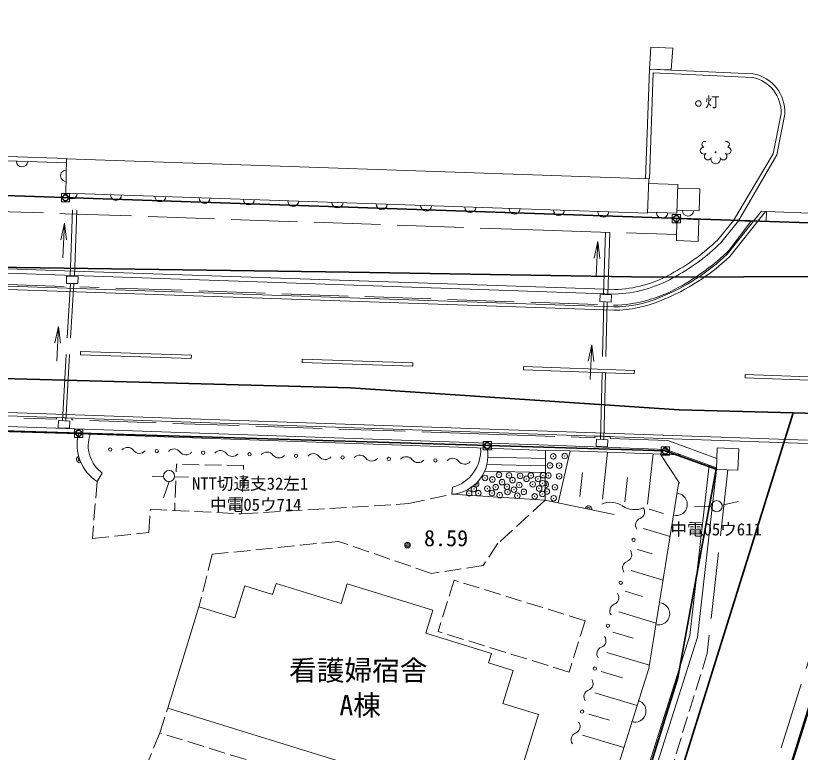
# Model space of a CAD drawing. Units: millimetres on the paper. Extents: x -427 to 422, y -327 to 297.
# Drawn here: x 305 to 375.8, y 19.5 to 85.9 of the extents above; entities that cross this region are included whole.
import ezdxf
from ezdxf.enums import TextEntityAlignment as Align

# ---------------------------------------------------------------- set-up
doc = ezdxf.new("R2010")
doc.units = ezdxf.units.MM
doc.header["$PDMODE"] = 32
doc.header["$PDSIZE"] = 0.5
doc.linetypes.add('DASHED', pattern=[7.5, 6, -1.5])
doc.linetypes.add('USER1', pattern=[2, 1.5, -0.5])
doc.layers.add('0-6_S-SUV-HTXT', color=7, linetype='Continuous', lineweight=35)
doc.layers.add('0-8_S-SUV', color=33, linetype='Continuous', lineweight=13)
doc.styles.add('ＭＳ ゴシック', font='')
doc.styles.get('ＭＳ ゴシック').set_extended_font_data('MS Gothic')

msp = doc.modelspace()

# ---------------------------------------------------------------- linework, layer by layer
at = {"layer": '0-6_S-SUV-HTXT'}
msp.add_line((343.51, -51.435), (375.193, 50.093), dxfattribs=at)
for points in [[(140.536, 97.145), (196.495, 77.924), (199.488, 76.957), (203.334, 75.853), (207.22, 74.896), (211.138, 74.085), (215.087, 73.422), (219.054, 72.909), (223.041, 72.547), (227.037, 72.335), (400.5, 66.433)], [(400.5, 62.148), (395.63, 62.474), (362.447, 62.352), (335.105, 62.783), (305.091, 63.211), (297.935, 63.454), (296.127, 63.512), (291.743, 63.663), (220.056, 66.091), (209.881, 67.252), (208.037, 67.464), (207.348, 67.542), (199.282, 70.934), (167.474, 84.365)], [(340.576, -51.435), (364.795, 26.174), (368.245, 45.002), (363.636, 46.672), (214.122, 51.185), (205.251, 52.588), (200.721, 54.438), (168.589, 67.561), (170.135, 72.425), (159.828, 76.757)], [(209.881, 67.252), (207.761, 59.894), (217.847, 58.307), (245.333, 57.381), (261.037, 59.983), (261.425, 58.504), (245.106, 55.873), (275.042, 53.967), (299.455, 53.308), (302.867, 53.216), (304.945, 53.16), (335.238, 52.343), (364.907, 50.37), (375.193, 50.093), (384.816, 49.834), (388.612, 49.732), (400.5, 51.107)], [(383.039, 44.139), (362.835, -20.605), (364.714, -22.644)]]:
    msp.add_lwpolyline(points, dxfattribs=at)
at = {"layer": '0-8_S-SUV'}
for p, q in [((362.231, 81.126), (362.359, 83.097)), ((362.359, 83.097), (364.328, 83.014)), ((364.199, 81.043), (364.328, 83.014)), ((361.876, 71.227), (362.231, 81.126)), ((362.216, 71.215), (362.558, 80.771)), ((362.231, 81.126), (364.199, 81.043)), ((371.552, 80.703), (362.231, 81.126)), ((371.514, 80.364), (362.558, 80.771)), ((373.397, 73.479), (374.1, 77.101)), ((373.726, 73.389), (374.439, 77.059)), ((309.589, 73.048), (300.812, 73.351)), ((309.535, 69.934), (309.589, 73.048)), ((362.154, 71.217), (309.589, 73.034)), ((373.397, 73.479), (369.822, 67.466)), ((370.25, 67.421), (373.726, 73.389)), ((309.582, 72.648), (300.869, 72.949)), ((362.047, 68.119), (362.154, 71.217)), ((364.779, 70.714), (362.14, 70.805)), ((364.69, 68.116), (364.779, 70.714)), ((366.783, 70.316), (364.768, 70.385)), ((366.714, 68.317), (366.783, 70.316)), ((301.312, 69.796), (309.525, 69.51)), ((309.525, 69.51), (352.708, 68.019)), ((362.047, 68.119), (309.535, 69.934)), ((352.708, 68.019), (364.703, 67.635)), ((364.69, 68.116), (362.05, 68.207)), ((366.714, 68.317), (364.699, 68.386)), ((369.251, 64.411), (372.331, 68.297)), ((369.473, 64.209), (372.702, 68.283)), ((372.702, 68.283), (372.331, 68.297)), ((372.787, 68.28), (372.753, 67.38)), ((372.787, 68.28), (386.853, 67.741)), ((364.703, 67.635), (364.672, 65.656)), ((364.703, 67.635), (366.693, 67.529)), ((366.62, 65.568), (366.693, 67.529)), ((366.708, 67.573), (369.822, 67.466)), ((368.383, 65.721), (369.822, 67.466)), ((368.68, 65.452), (370.25, 67.421)), ((369.433, 64.791), (371.373, 67.363)), ((369.822, 67.466), (370.25, 67.421)), ((370.25, 67.421), (371.373, 67.363)), ((372.753, 67.38), (386.819, 66.842)), ((309.431, 67.21), (309.256, 64.08)), ((357.577, 65.551), (357.403, 62.421)), ((364.672, 65.656), (366.62, 65.568)), ((309.428, 62.912), (302.247, 63.16)), ((309.414, 62.512), (302.303, 62.758)), ((359.07, 60.816), (309.414, 62.512)), ((359.071, 61.216), (309.428, 62.912)), ((309.606, 62.423), (309.59, 61.783)), ((310.642, 62.398), (309.606, 62.423)), ((310.642, 62.398), (310.627, 61.758)), ((310.627, 61.758), (309.59, 61.783)), ((302.466, 61.6), (359.004, 59.667)), ((302.508, 61.299), (358.999, 59.367)), ((357.764, 60.782), (357.738, 60.143)), ((358.8, 60.739), (357.764, 60.782)), ((358.8, 60.739), (358.773, 60.1)), ((358.773, 60.1), (357.738, 60.143)), ((308.888, 57.897), (308.714, 54.767)), ((357.034, 56.239), (356.86, 53.109)), ((310.877, 55.639), (310.867, 55.339)), ((310.867, 55.339), (320.861, 54.994)), ((310.877, 55.639), (320.871, 55.294)), ((320.871, 55.294), (320.861, 54.994)), ((330.876, 54.949), (330.866, 54.65)), ((330.866, 54.65), (340.86, 54.31)), ((330.876, 54.949), (340.87, 54.61)), ((340.87, 54.61), (340.86, 54.31)), ((350.87, 54.27), (350.86, 53.97)), ((350.86, 53.97), (360.853, 53.609)), ((350.87, 54.27), (360.864, 53.909)), ((360.864, 53.909), (360.853, 53.609)), ((370.867, 53.547), (370.857, 53.247)), ((370.857, 53.247), (380.851, 52.918)), ((370.867, 53.547), (380.861, 53.218)), ((376.503, 47.623), (297.418, 50.368)), ((376.492, 47.323), (297.408, 50.068)), ((347.644, 47.376), (301.828, 48.944)), ((308.843, 48.754), (308.871, 49.393)), ((309.898, 49.349), (308.871, 49.393)), ((309.898, 49.349), (309.87, 48.709)), ((290.725, 48.772), (310.687, 48.201)), ((309.87, 48.709), (308.843, 48.754)), ((310.686, 48.201), (347.571, 46.899)), ((357.458, 47.718), (357.422, 47.079)), ((358.477, 47.661), (357.458, 47.718)), ((358.441, 47.022), (358.477, 47.661)), ((352.839, 46.714), (347.571, 46.897)), ((363.723, 46.801), (351.46, 47.245)), ((358.441, 47.022), (357.422, 47.079)), ((368.277, 45.138), (363.723, 46.801)), ((368.337, 46.925), (368.272, 44.98)), ((370.282, 46.861), (368.337, 46.925)), ((370.217, 44.916), (370.282, 46.861)), ((352.835, 45.977), (347.635, 46.099)), ((352.84, 46.714), (352.805, 42.211)), ((352.839, 46.714), (355.063, 46.657)), ((355.065, 46.656), (353.975, 41.971)), ((355.065, 46.656), (365.037, 46.321)), ((357.972, 42.307), (358.447, 46.542)), ((362.041, 41.851), (362.552, 46.404)), ((363.204, 46.389), (364.952, 43.763)), ((352.829, 45.314), (347.547, 45.438)), ((367.612, 45.38), (365.876, 30.001)), ((312.834, 44.664), (312.37, 43.9)), ((352.825, 44.704), (347.347, 44.833)), ((355.937, 42.535), (356.181, 44.707)), ((368.272, 44.98), (366.564, 29.854)), ((368.272, 44.98), (370.217, 44.916)), ((318.366, 44.335), (317.341, 44.348)), ((320.607, 44.307), (319.357, 44.323)), ((360.007, 42.079), (360.25, 44.251)), ((318.862, 43.895), (318.362, 42.43)), ((344.391, 42.757), (344.459, 43.378)), ((362.178, 27.023), (364.889, 43.857)), ((352.805, 42.211), (344.391, 42.757)), ((352.805, 42.211), (359.038, 40.932)), ((353.068, -51.675), (382.561, 42.122)), ((368.777, 41.779), (370.242, 42.102)), ((362.186, 41.391), (363.506, 40.999)), ((367.789, 41.664), (366.289, 41.64)), ((361.702, 39.655), (364.098, 38.945)), ((361.139, 37.754), (362.459, 37.362)), ((360.576, 35.857), (363.463, 35.001)), ((325.707, 34.488), (324.81, 31.586)), ((325.707, 34.488), (328.209, 33.715)), ((328.514, 34.702), (328.209, 33.715)), ((328.514, 34.702), (334.39, 32.885)), ((334.944, 34.676), (334.39, 32.885)), ((334.944, 34.676), (342.664, 32.289)), ((360.023, 33.991), (361.587, 33.527)), ((321.56, 32.591), (318.736, 23.457)), ((321.56, 32.591), (324.81, 31.586)), ((342.664, 32.289), (342.026, 30.227)), ((359.471, 32.128), (362.839, 31.13)), ((342.026, 30.227), (347.962, 28.392)), ((365.876, 30.001), (345.916, -32.736)), ((366.564, 29.854), (346.582, -32.95)), ((358.928, 30.297), (360.748, 29.757)), ((347.962, 28.392), (347.699, 27.541)), ((358.386, 28.469), (362.227, 27.33)), ((343.48, -31.947), (362.178, 27.023)), ((347.699, 27.541), (349.909, 26.858)), ((349.909, 26.858), (348.986, 23.873)), ((357.876, 26.751), (359.803, 26.18)), ((357.303, 24.818), (361.12, 23.686)), ((318.736, 23.457), (349.441, 13.964)), ((348.986, 23.873), (352.197, 22.88)), ((352.197, 22.88), (349.441, 13.964)), ((356.74, 22.917), (358.63, 22.357)), ((356.177, 21.02), (359.922, 19.909))]:
    msp.add_line(p, q, dxfattribs=at)
at = {"layer": '0-8_S-SUV', "linetype": 'DASHED'}
for p, q in [((309.924, 62.418), (310.168, 69.488)), ((310.324, 62.404), (310.568, 69.474)), ((301.516, 68.348), (309.475, 68.071)), ((309.475, 68.071), (352.66, 66.58)), ((352.66, 66.58), (364.657, 66.195)), ((358.082, 60.767), (358.263, 66.4)), ((358.482, 60.754), (358.662, 66.387)), ((309.379, 61.513), (302.445, 61.752)), ((309.235, 49.38), (309.959, 61.78)), ((309.534, 49.362), (310.258, 61.762)), ((357.523, 59.868), (310.818, 61.475)), ((357.818, 47.693), (358.106, 60.125)), ((358.118, 47.686), (358.405, 60.118)), ((290.76, 50.101), (308.7, 49.523)), ((308.709, 49.665), (308.7, 49.523)), ((310.077, 49.604), (308.709, 49.665)), ((310.075, 49.462), (310.077, 49.604)), ((347.672, 48.175), (310.075, 49.462)), ((347.672, 48.175), (357.28, 47.846)), ((357.285, 48.009), (357.28, 47.846)), ((358.665, 47.948), (357.285, 48.009)), ((358.687, 47.784), (358.665, 47.948)), ((363.879, 47.595), (358.687, 47.784)), ((368.305, 45.979), (363.879, 47.595)), ((347.644, 47.376), (351.46, 47.245)), ((369.311, 44.946), (367.443, 28.4)), ((351.614, -51.675), (380.362, 39.752))]:
    msp.add_line(p, q, dxfattribs=at)
at = {"layer": '0-8_S-SUV', "linetype": 'USER1'}
for p, q in [((319.53, 45.456), (319.504, 44.783)), ((325.583, 45.342), (319.53, 45.456)), ((325.394, 40.982), (325.583, 45.342)), ((319.473, 43.96), (319.369, 41.287)), ((312.37, 43.9), (311.941, 38.755)), ((340.464, 41.902), (344.391, 42.757)), ((325.394, 40.982), (340.464, 41.902)), ((352.805, 42.211), (348.551, 38.322)), ((317.033, 39.292), (317.172, 41.398)), ((317.172, 41.398), (325.394, 40.982)), ((311.941, 38.755), (317.033, 39.292)), ((334.156, 38.499), (322.74, 37.331)), ((342.563, 35.601), (334.156, 38.499)), ((348.551, 38.322), (347.202, 36.325)), ((322.74, 37.331), (321.56, 32.591)), ((347.202, 36.325), (342.563, 35.601)), ((344.588, 34.996), (343.154, 30.359)), ((356.415, 31.337), (344.588, 34.996)), ((356.415, 31.337), (354.981, 26.701)), ((354.981, 26.701), (343.154, 30.359)), ((367.443, 28.4), (358.248, -1.26)), ((318.04, 21.206), (318.736, 23.457)), ((318.04, 21.206), (316.661, 17.948)), ((348.745, 11.713), (318.04, 21.206))]:
    msp.add_line(p, q, dxfattribs=at)
at = {"layer": '0-8_S-SUV'}
for points in [[(309.511, 69.883), (309.886, 69.508), (309.511, 69.133), (309.136, 69.508)], [(309.886, 69.883), (309.136, 69.883), (309.136, 69.133), (309.886, 69.133)], [(364.665, 68.003), (365.04, 67.628), (364.665, 67.253), (364.29, 67.628)], [(365.04, 68.003), (364.29, 68.003), (364.29, 67.253), (365.04, 67.253)], [(310.699, 48.631), (311.074, 48.256), (310.699, 47.881), (310.324, 48.256)], [(311.074, 48.631), (310.324, 48.631), (310.324, 47.881), (311.074, 47.881)], [(347.588, 47.508), (347.963, 47.133), (347.588, 46.758), (347.213, 47.133)], [(347.963, 47.508), (347.213, 47.508), (347.213, 46.758), (347.963, 46.758)], [(364.026, 47.022), (363.276, 47.022), (363.276, 46.272), (364.026, 46.272)], [(363.651, 47.022), (364.026, 46.647), (363.651, 46.272), (363.276, 46.647)]]:
    msp.add_lwpolyline(points, close=True, dxfattribs=at)
for points in [[(309.597, 65.698), (309.431, 67.21), (309.098, 65.726)], [(357.743, 64.04), (357.577, 65.551), (357.244, 64.068)], [(309.054, 56.386), (308.888, 57.897), (308.555, 56.413)], [(357.2, 54.727), (357.034, 56.239), (356.701, 54.755)]]:
    msp.add_lwpolyline(points, dxfattribs=at)
for centre, radius in [((366.645, 78.014), 0.25), ((368.201, 73.615), 0.0427), ((313.553, 46.78), 0.15), ((317.746, 46.64), 0.15), ((321.939, 46.5), 0.15), ((326.133, 46.36), 0.15), ((330.326, 46.221), 0.15), ((334.519, 46.081), 0.15), ((338.712, 45.941), 0.15), ((342.905, 45.801), 0.15), ((318.862, 44.395), 0.5), ((368.289, 41.672), 0.5), ((340.385, 38.158), 0.25), ((340.385, 38.158), 0.15), ((360.799, 38.633), 0.15), ((359.634, 34.76), 0.15), ((358.47, 30.886), 0.15), ((357.306, 27.012), 0.15), ((356.142, 23.138), 0.15)]:
    msp.add_circle(centre, radius, dxfattribs=at)
for centre, radius, start, end in [((370.943, 77.255), 3.162, 357.20974, 79.58633), ((370.943, 77.255), 3.502, 356.80106, 79.9759), ((367.236, 74.333), 0.269, 69.97806, 249.97798), ((369.168, 74.332), 0.269, 289.97802, 109.97803), ((367.134, 73.764), 0.317, 88.10813, 304.97801), ((369.27, 73.763), 0.317, 234.97803, 91.84793), ((367.497, 73.244), 0.317, 124.97805, 341.84792), ((368.202, 73.011), 0.425, 161.54306, 18.41299), ((368.907, 73.244), 0.317, 198.10812, 54.97805), ((305.585, 72.786), 0.5, 178.02374, 358.02374), ((309.562, 71.491), 0.5, 88.99945, 268.99945), ((310.078, 69.915), 0.5, 178.02104, 358.02104), ((314.076, 69.777), 0.5, 178.02104, 358.02104), ((318.073, 69.639), 0.5, 178.02104, 358.02104), ((322.071, 69.5), 0.5, 178.02104, 358.02104), ((326.069, 69.362), 0.5, 178.02104, 358.02104), ((330.066, 69.224), 0.5, 178.02104, 358.02104), ((334.064, 69.086), 0.5, 178.02104, 358.02104), ((338.061, 68.948), 0.5, 178.02104, 358.02104), ((342.059, 68.81), 0.5, 178.02104, 358.02104), ((346.057, 68.672), 0.5, 178.02104, 358.02104), ((350.054, 68.533), 0.5, 178.02104, 358.02104), ((354.052, 68.395), 0.5, 178.02104, 358.02104), ((358.05, 68.257), 0.5, 178.02104, 358.02104), ((363.37, 68.161), 0.5, 178.02104, 358.02104), ((365.706, 68.352), 0.5, 178.02104, 358.02104), ((355.315, 79.15), 18.737, 298.13453, 314.2205), ((355.315, 79.15), 19.137, 298.14677, 314.29631), ((355.315, 79.15), 20.137, 298.17489, 314.51531), ((356.149, 78.187), 19.011, 291.87213, 313.56436), ((356.149, 78.187), 19.311, 291.88536, 313.62713), ((358.738, 72.268), 11.057, 271.72721, 299.30919), ((358.738, 72.268), 11.457, 271.66231, 299.28861), ((358.738, 72.268), 12.457, 271.09606, 299.2424), ((359.027, 70.178), 10.812, 269.85259, 293.55634), ((359.027, 70.178), 10.512, 269.87826, 293.58011), ((314.475, 47.204), 3.918, 165.25435, 237.49265), ((314.607, 47.137), 3.042, 160.25903, 234.35811), ((315.111, 46.303), 0.675, 37.11611, 139.06422), ((319.304, 46.163), 0.675, 37.11611, 139.06422), ((344.163, 46.223), 3.474, 273.76654, 11.18783), ((343.517, 46.722), 3.474, 285.73144, 3.25531), ((310.8, 45.898), 0.3, 104.59201, 284.59201), ((310.8, 45.898), 0.15, 104.59201, 284.59201), ((316.188, 47.117), 0.675, 217.11611, 319.06422), ((320.381, 46.978), 0.675, 217.11611, 319.06422), ((323.498, 46.023), 0.675, 37.11611, 139.06422), ((324.574, 46.838), 0.675, 217.11611, 319.06422), ((327.691, 45.883), 0.675, 37.11611, 139.06422), ((328.768, 46.698), 0.675, 217.11611, 319.06422), ((331.884, 45.743), 0.675, 37.11611, 139.06422), ((332.961, 46.558), 0.675, 217.11611, 319.06422), ((336.077, 45.604), 0.675, 37.11611, 139.06422), ((340.27, 45.464), 0.675, 37.11611, 139.06422), ((337.154, 46.418), 0.675, 217.11611, 319.06422), ((341.347, 46.278), 0.675, 217.11611, 319.06422), ((344.464, 45.324), 0.675, 37.11611, 139.06422), ((345.54, 46.139), 0.675, 217.11611, 319.06422), ((352.816, 43.641), 0.3, 269.54991, 89.54991), ((346.535, 43.702), 0.3, 222.48196, 42.48196), ((346.535, 43.702), 0.15, 222.48196, 42.48196), ((352.816, 43.641), 0.15, 269.54991, 89.54991), ((364.642, 41.836), 1, 260.84896, 80.84896), ((358.72, 40.125), 1.9, 55.59677, 115.04685), ((356.723, 41.407), 0.3, 348.40655, 168.40655), ((356.723, 41.407), 0.15, 348.40655, 168.40655), ((360.867, 43.26), 1.9, 235.59677, 295.04685), ((361.156, 41.166), 0.636, 290.65397, 35.89553), ((361.605, 39.975), 0.636, 110.65397, 215.89553), ((359.992, 37.292), 0.636, 290.65397, 35.89553), ((360.441, 36.101), 0.636, 110.65397, 215.89553), ((358.828, 33.418), 0.636, 290.65397, 35.89553), ((359.277, 32.227), 0.636, 110.65397, 215.89553), ((363.051, 31.964), 1, 260.84896, 80.84896), ((357.664, 29.544), 0.636, 290.65397, 35.89553), ((358.113, 28.354), 0.636, 110.65397, 215.89553), ((356.5, 25.671), 0.636, 290.65397, 35.89553), ((356.949, 24.48), 0.636, 110.65397, 215.89553), ((360.913, 23.182), 1, 252.67036, 72.67036), ((355.336, 21.797), 0.636, 290.65397, 35.89553), ((355.785, 20.606), 0.636, 110.65397, 215.89553)]:
    msp.add_arc(centre, radius, start, end, dxfattribs=at)
for p in [(309.511, 69.508), (364.665, 67.628), (310.699, 48.256), (347.588, 47.133), (363.651, 46.647), (353.541, 46.175), (354.578, 46.194), (353.239, 45.346), (354.078, 45.336), (348.641, 44.507), (349.554, 44.45), (350.547, 44.402), (351.52, 44.441), (352.623, 44.472), (353.107, 44.441), (354.078, 44.375), (347.378, 44.221), (348.046, 44.081), (348.919, 43.842), (349.861, 44.019), (351.124, 44.142), (352.172, 44.134), (352.561, 43.74), (346.377, 43.221), (347.587, 43.259), (348.339, 43.392), (349.368, 43.426), (349.991, 43.167), (350.471, 43.576), (350.89, 42.97), (351.69, 43.652), (352.267, 43.273), (352.966, 42.998), (353.692, 43.385), (345.949, 42.824), (346.78, 42.848), (348.015, 42.855), (348.712, 42.668), (349.411, 42.954), (350.297, 42.618), (351.864, 42.564), (352.561, 42.776), (353.579, 42.386), (340.385, 38.158)]:
    msp.add_point(p, dxfattribs=at)

# ---------------------------------------------------------------- texts
at = {"layer": '0-8_S-SUV', "style": 'ＭＳ ゴシック'}
msp.add_text('灯', height=0.953, dxfattribs=at).set_placement((367.251, 77.394), align=Align.BOTTOM_LEFT)
for s, height, rotation, p in [('NTT切通支32左1', 1.1, 359.978, (320.929, 42.836)), ('中電05ウ714', 1.1, 359.978, (322.565, 40.933)), ('中電05ウ611', 1.1, 359.978, (364.11, 38.706)), ('8.59', 1.466, 359.954, (341.871, 37.62)), ('看護婦宿舎', 1.833, 359.978, (329.692, 25.389)), ('A棟', 1.833, 359.978, (334.24, 22.249))]:
    msp.add_text(s, height=height, rotation=rotation, dxfattribs=at).set_placement(p, align=Align.BOTTOM_LEFT)

doc.saveas('drawing.dxf')
